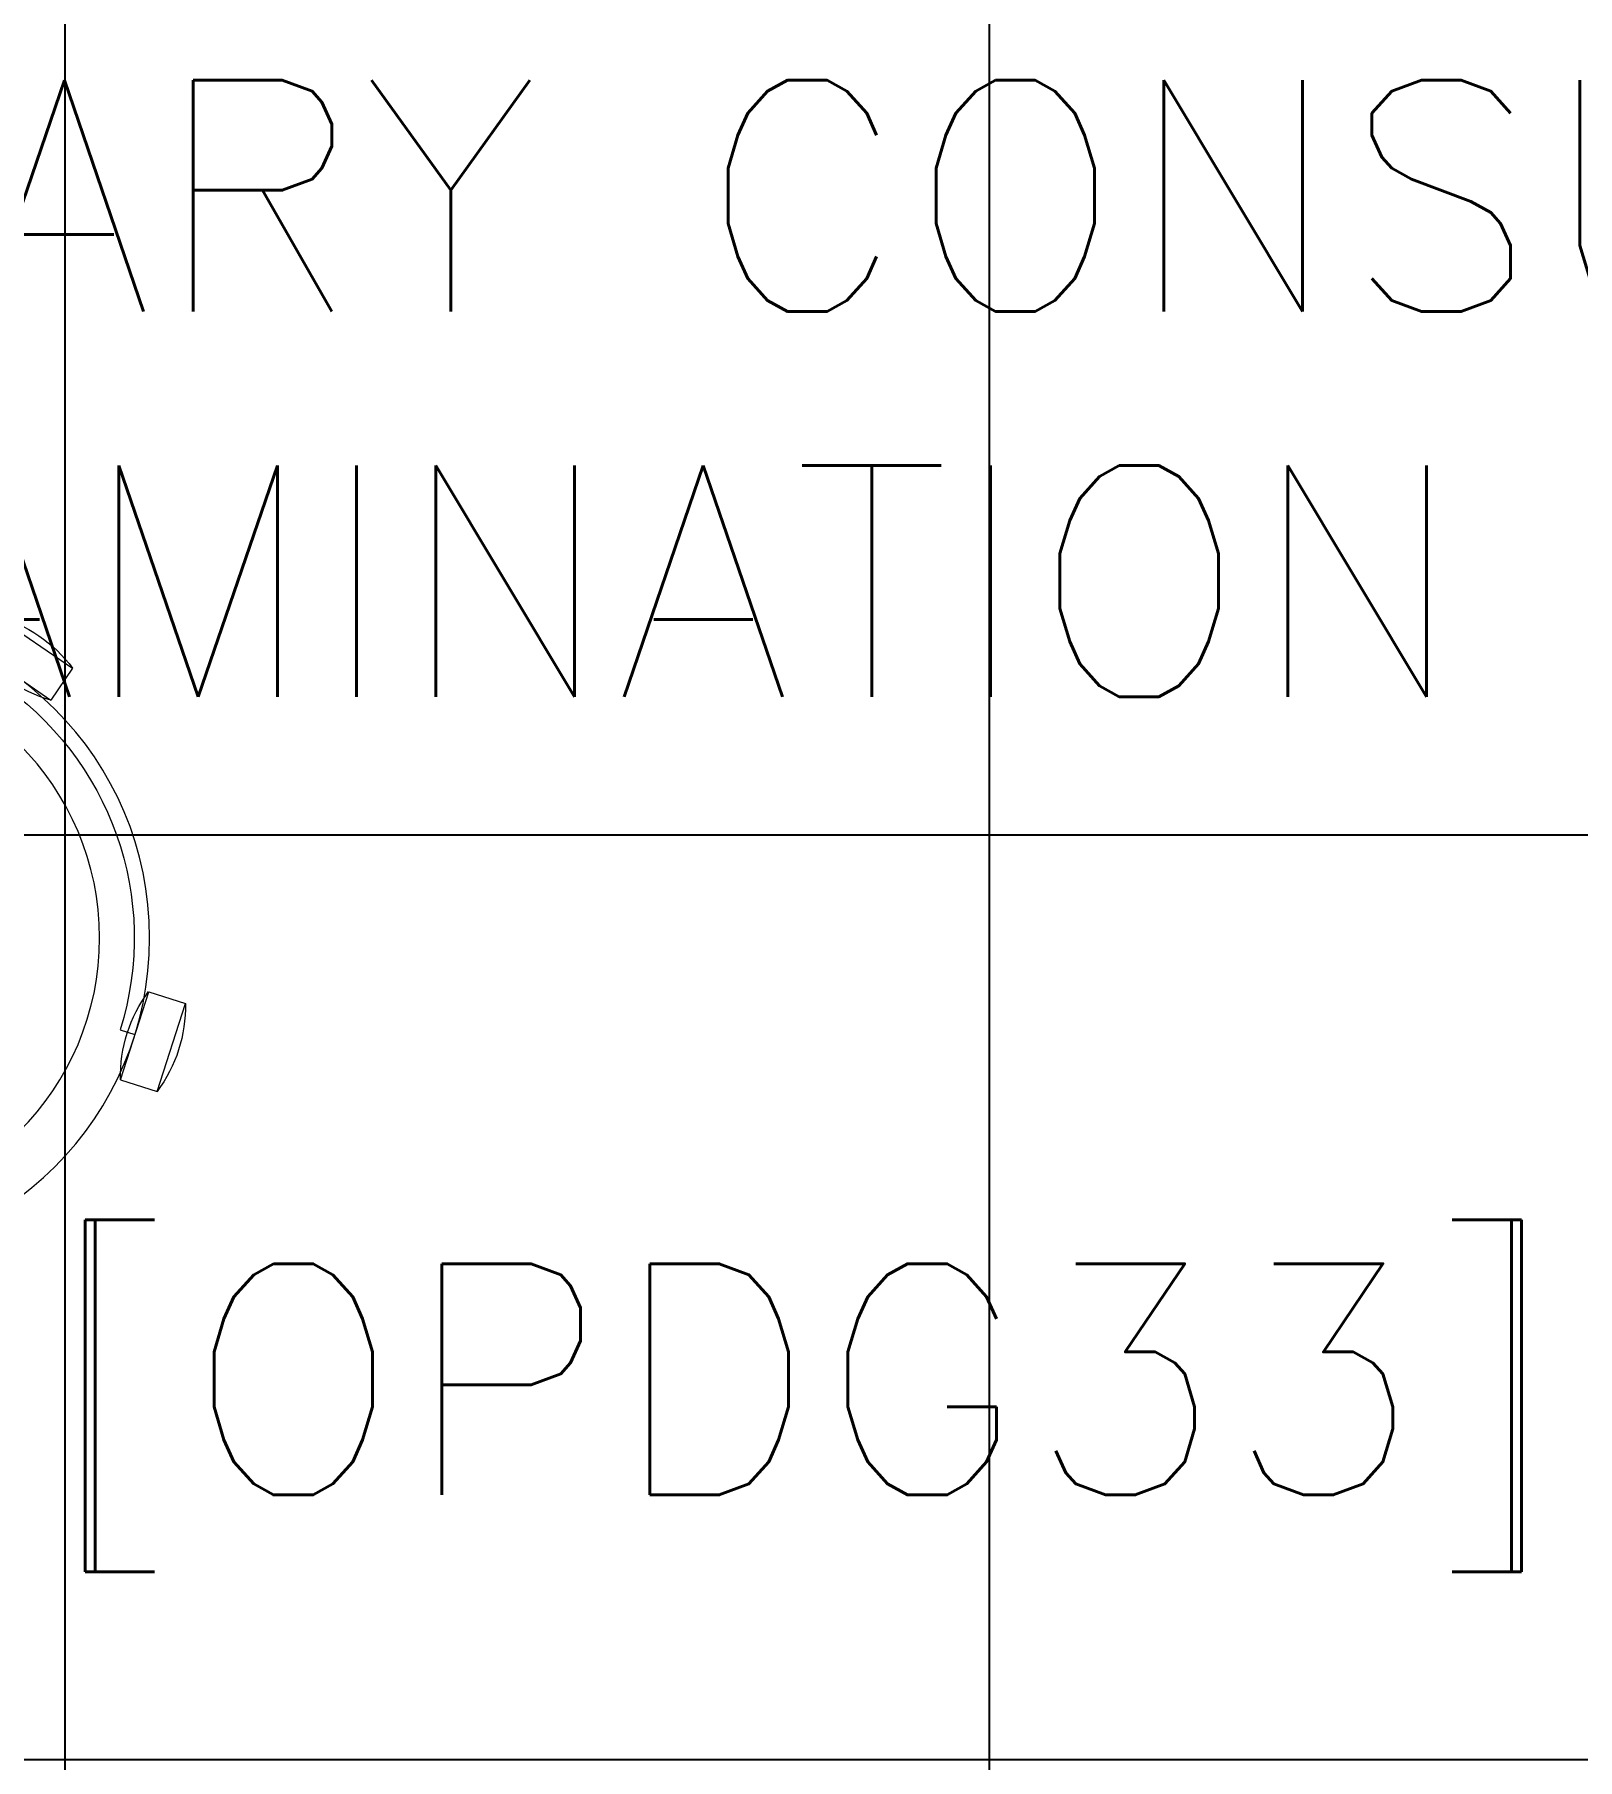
# Model space of a CAD drawing. Header units: inches. Extents: x -12418 to 57169, y -29325 to 19878.
# Drawn here: x 41980 to 42982, y -12000 to -10880 of the extents above; entities that cross this region are included whole.
import ezdxf

# ---------------------------------------------------------------- set-up
doc = ezdxf.new("R2010")
doc.units = ezdxf.units.IN
doc.header["$LTSCALE"] = 25
doc.header["$MEASUREMENT"] = 0
doc.layers.get('0').update_dxf_attribs({"color": 8})
doc.layers.add('00-Ground Floor$0$72_EGR_BASE_TEXT', color=252, linetype='Continuous', lineweight=5)
doc.layers.add('00-Ground Floor$0$LOADING', color=253, linetype='Continuous', lineweight=5)
doc.layers.add('00-Ground Floor$0$False Ceiling', color=251, linetype='Continuous')
doc.styles.add('00-Ground Floor$0$SIMPLEX', font='SIMPLEX.shx', dxfattribs={"height": 150})

# ---------------------------------------------------------------- blocks, each defined once
blk = doc.blocks.new('00-Ground Floor$0$HF10037-P')
for p, q in [((0.2459, 0.134), (0.1859, 0.134)), ((0.1859, 0.134), (0.1859, 0.109)), ((0.2459, 0.134), (0.2459, 0.109)), ((0.2459, 0.109), (0.1859, 0.109)), ((0, 0), (-0.0142, -0.0583)), ((0, 0), (0.0243, -0.0059)), ((0.0243, -0.0059), (0.01, -0.0642)), ((0.4071, -0.0094), (0.431, -0.0018)), ((0.4071, -0.0094), (0.4255, -0.0665)), ((0.431, -0.0018), (0.4493, -0.0589)), ((0.4069, -0.0417), (0.4165, -0.0387)), ((-0.0142, -0.0583), (0.01, -0.0642)), ((0.4255, -0.0665), (0.4493, -0.0589)), ((0.0524, -0.2725), (0.0674, -0.2525)), ((0.0674, -0.2525), (0.1154, -0.2885)), ((0.3125, -0.2897), (0.362, -0.2558)), ((0.3761, -0.2764), (0.362, -0.2558)), ((0.3267, -0.268), (0.3323, -0.2763)), ((0.0524, -0.2725), (0.1004, -0.3085)), ((0.3266, -0.3103), (0.3761, -0.2764)), ((0.1004, -0.3085), (0.1154, -0.2885)), ((0.3266, -0.3103), (0.3125, -0.2897))]:
    blk.add_line(p, q)
for radius in [0.21, 0.1775]:
    blk.add_circle((0.2161, -0.1014), radius)
for centre, radius, start, end in [((0.2159, 0.0465), 0.0925, 71.0754, 108.9246), ((0.2159, 0.1965), 0.0925, 251.0754, 288.9246), ((0.0779, -0.0499), 0.0925, 147.3419, 185.1912), ((-0.0678, -0.0143), 0.0925, 327.3419, 5.1912), ((0.4996, -0.0113), 0.0925, 178.8412, 216.6904), ((0.3568, -0.057), 0.0925, 358.8412, 36.6904), ((0.2161, -0.1014), 0.2, 303.6037, 17.3657), ((0.0389, -0.3404), 0.0925, 34.1875, 72.0368), ((0.3867, -0.3449), 0.0925, 105.5121, 143.3614), ((0.1289, -0.2205), 0.0925, 214.1875, 252.0368), ((0.3019, -0.2212), 0.0925, 285.5121, 323.3614)]:
    blk.add_arc(centre, radius, start, end)
blk = doc.blocks.new('00-Ground Floor$0$A$Ce9e1c4c3')
at = {"layer": '00-Ground Floor$0$False Ceiling', "color": 254, "linetype": 'Continuous'}
for p, q in [((-58000, -12867.4), (-58000, -8847.4)), ((-57400, -12867.4), (-57400, -8847.4)), ((-59002.9, -11400), (-55142.5, -11400)), ((-59002.9, -12000), (-55142.5, -12000))]:
    blk.add_line(p, q, dxfattribs=at)
blk = doc.blocks.new('00-Ground Floor')
at = {"layer": '00-Ground Floor$0$False Ceiling', "color": 254}
blk.add_blockref('00-Ground Floor$0$A$Ce9e1c4c3', (100000, 0), dxfattribs=at)
at = {"layer": '00-Ground Floor$0$LOADING', "xscale": -1000, "yscale": 1000, "zscale": 1000, "rotation": 180}
blk.add_blockref('00-Ground Floor$0$HF10037-P', (41628.8, -11568.2, 0), dxfattribs=at)
at = {"layer": '00-Ground Floor$0$72_EGR_BASE_TEXT', "insert": (42613.5, -10910.2), "char_height": 150, "width": 3493.221, "attachment_point": 2, "style": '00-Ground Floor$0$SIMPLEX'}
blk.add_mtext('PULMONARY CONSULTATION / EXAMINATION ROOM', dxfattribs=at)
at = {"layer": '00-Ground Floor$0$72_EGR_BASE_TEXT', "insert": (42479.2, -11678.3, 0), "char_height": 150, "attachment_point": 2, "style": '00-Ground Floor$0$SIMPLEX'}
blk.add_mtext('[OPDG33]', dxfattribs=at)

msp = doc.modelspace()

# ---------------------------------------------------------------- block references
msp.add_blockref('00-Ground Floor', (0, 0))

doc.saveas('drawing.dxf')
